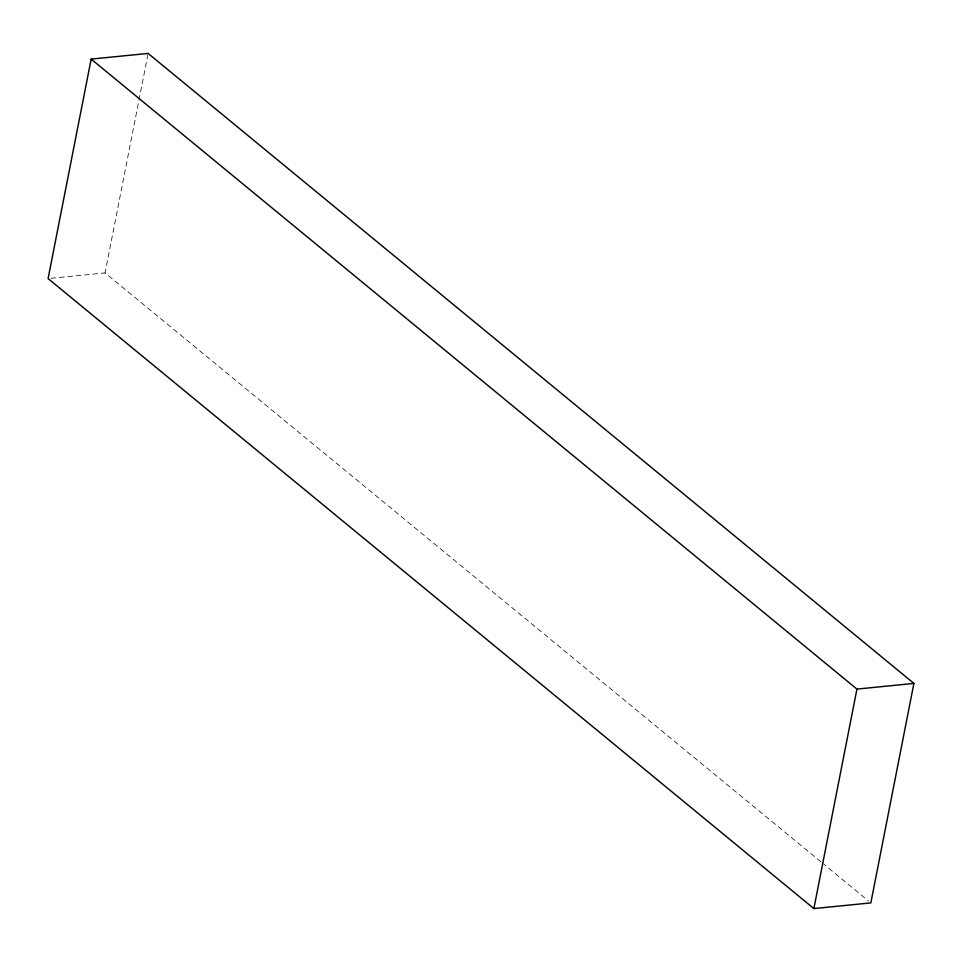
<?xml version="1.0" encoding="UTF-8"?>
<svg xmlns="http://www.w3.org/2000/svg" width="962" height="962" viewBox="0 0 962 962"><rect width="100%" height="100%" fill="white"/><g stroke="black" fill="none" stroke-linecap="round" stroke-linejoin="round"><path stroke-width="0.72" stroke-dasharray="4.81 3.61" d="M820.947 861.844L105.062 272.895L147.835 54.894M51.022 278.295L105.062 272.895M822.113 862.806L868.518 900.985"/><path stroke-width="1.44" d="M91.162 59.103L48.1 278.583L813.876 908.573L870.838 902.897L913.9 683.417L148.124 53.427L91.162 59.103L856.938 689.105L913.9 683.417M813.876 908.573L856.938 689.105"/></g></svg>
